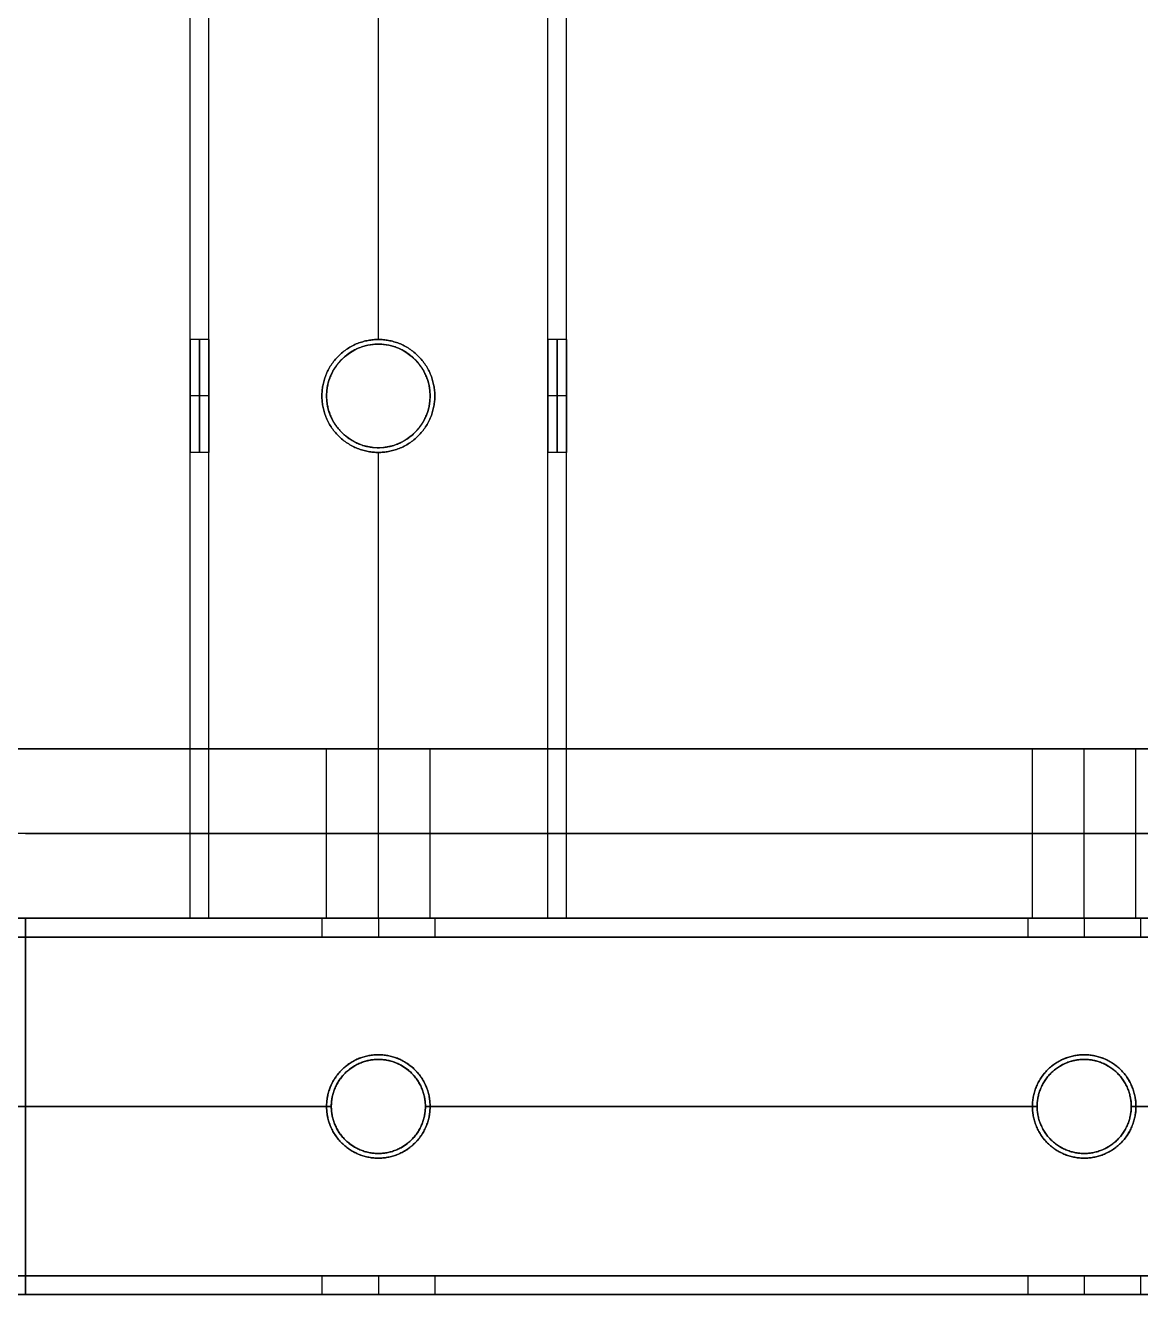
# Model space of a CAD drawing. Header units: millimetres. Extents: x -6529 to 809, y -8611 to 207.
# Drawn here: x 151 to 269.5, y -5011.2 to -4876.3 of the extents above; entities that cross this region are included whole.
import ezdxf

# ---------------------------------------------------------------- set-up
doc = ezdxf.new("R2010")
doc.units = ezdxf.units.MM
doc.header["$MEASUREMENT"] = 0
for name, color, linetype, true_color in [('gaten$11mm', 7, 'Continuous', 0xff6a35), ('platen', 7, 'Continuous', 0x007f00), ('staal', 5, 'Continuous', 0x0000ff)]:
    doc.layers.add(name, color=color, linetype=linetype, true_color=true_color)

# ---------------------------------------------------------------- blocks, each defined once
blk = doc.blocks.new('top plaat')
at = {"layer": 'platen'}
for p, q in [((695.5, -1175), (695.5, -1175, 18)), ((690, -1180.5), (690, -1180.5, 18)), ((701, -1180.5), (701, -1180.5, 18)), ((695.5, -1186), (695.5, -1186, 18)), ((695.5, -1250.5), (695.5, -1250.5, 18)), ((770.5, -1250.5), (770.5, -1250.5, 18)), ((690, -1256), (690, -1256, 18)), ((701, -1256), (701, -1256, 18)), ((765, -1256), (765, -1256, 18)), ((776, -1256), (776, -1256, 18)), ((695.5, -1261.5), (695.5, -1261.5, 18)), ((770.5, -1261.5), (770.5, -1261.5, 18))]:
    blk.add_line(p, q, dxfattribs=at)
blk.add_circle((695.5, -1180.5, 9), 5.5, dxfattribs=at)
for points, knots in [([(690, -1180.5), (690, -1175), (695.5, -1175), (701, -1175), (701, -1180.5), (701, -1186), (695.5, -1186), (690, -1186), (690, -1180.5)], [-37.699112, -37.699112, -37.699112, -28.274334, -28.274334, -18.849556, -18.849556, -9.424778, -9.424778, 0, 0, 0]), ([(690, -1180.5, 18), (690, -1175, 18), (695.5, -1175, 18), (701, -1175, 18), (701, -1180.5, 18), (701, -1186, 18), (695.5, -1186, 18), (690, -1186, 18), (690, -1180.5, 18)], [-37.699112, -37.699112, -37.699112, -28.274334, -28.274334, -18.849556, -18.849556, -9.424778, -9.424778, 0, 0, 0]), ([(695.5, -1261.5), (690, -1261.5), (690, -1256), (690, -1250.5), (695.5, -1250.5), (701, -1250.5), (701, -1256), (701, -1261.5), (695.5, -1261.5)], [-31.415927, -31.415927, -31.415927, -23.561945, -23.561945, -15.707963, -15.707963, -7.853982, -7.853982, 0, 0, 0]), ([(695.5, -1261.5, 18), (690, -1261.5, 18), (690, -1256, 18), (690, -1250.5, 18), (695.5, -1250.5, 18), (701, -1250.5, 18), (701, -1256, 18), (701, -1261.5, 18), (695.5, -1261.5, 18)], [-31.415927, -31.415927, -31.415927, -23.561945, -23.561945, -15.707963, -15.707963, -7.853982, -7.853982, 0, 0, 0]), ([(695.5, -1261.5, 9), (701, -1261.5, 9), (701, -1256, 9), (701, -1250.5, 9), (695.5, -1250.5, 9), (690, -1250.5, 9), (690, -1256, 9), (690, -1261.5, 9), (695.5, -1261.5, 9)], [0, 0, 0, 7.853982, 7.853982, 15.707963, 15.707963, 23.561945, 23.561945, 31.415927, 31.415927, 31.415927]), ([(770.5, -1261.5), (765, -1261.5), (765, -1256), (765, -1250.5), (770.5, -1250.5), (776, -1250.5), (776, -1256), (776, -1261.5), (770.5, -1261.5)], [-31.415927, -31.415927, -31.415927, -23.561945, -23.561945, -15.707963, -15.707963, -7.853982, -7.853982, 0, 0, 0]), ([(770.5, -1261.5, 18), (765, -1261.5, 18), (765, -1256, 18), (765, -1250.5, 18), (770.5, -1250.5, 18), (776, -1250.5, 18), (776, -1256, 18), (776, -1261.5, 18), (770.5, -1261.5, 18)], [-31.415927, -31.415927, -31.415927, -23.561945, -23.561945, -15.707963, -15.707963, -7.853982, -7.853982, 0, 0, 0]), ([(770.5, -1261.5, 9), (776, -1261.5, 9), (776, -1256, 9), (776, -1250.5, 9), (770.5, -1250.5, 9), (765, -1250.5, 9), (765, -1256, 9), (765, -1261.5, 9), (770.5, -1261.5, 9)], [0, 0, 0, 7.853982, 7.853982, 15.707963, 15.707963, 23.561945, 23.561945, 31.415927, 31.415927, 31.415927])]:
    blk.add_rational_spline(points, [1, 0.707106781187, 1, 0.707106781187, 1, 0.707106781187, 1, 0.707106781187, 1], degree=2, knots=knots, dxfattribs=at)
for points in [[(40, -1276), (349, -1276), (658, -1276), (967, -1276), (1276, -1276)], [(40, -1276, 18), (349, -1276, 18), (658, -1276, 18), (967, -1276, 18), (1276, -1276, 18)], [(40, -1276, 9), (349, -1276, 9), (658, -1276, 9), (967, -1276, 9), (1276, -1276, 9)]]:
    blk.add_open_spline(points, degree=2, knots=[5973.638309, 5973.638309, 5973.638309, 6592.931454, 6592.931454, 7212.2246, 7212.2246, 7212.2246], dxfattribs=at)
blk = doc.blocks.new('plaat base')
at = {"layer": 'platen'}
for p, q in [((545.5, 43.5), (545.5, 43.5, 18)), ((620.5, 43.5), (620.5, 43.5, 18)), ((540, 38), (540, 38, 18)), ((551, 38), (551, 38, 18)), ((615, 38), (615, 38, 18)), ((626, 38), (626, 38, 18)), ((545.5, 32.5), (545.5, 32.5, 18)), ((620.5, 32.5), (620.5, 32.5, 18)), ((58, -600), (1258, -600)), ((58, -600, 18), (1258, -600, 18)), ((695.5, -1232.5), (695.5, -1232.5, 18)), ((770.5, -1232.5), (770.5, -1232.5, 18)), ((690, -1238), (690, -1238, 18)), ((701, -1238), (701, -1238, 18)), ((765, -1238), (765, -1238, 18)), ((776, -1238), (776, -1238, 18)), ((695.5, -1243.5), (695.5, -1243.5, 18)), ((770.5, -1243.5), (770.5, -1243.5, 18))]:
    blk.add_line(p, q, dxfattribs=at)
for points in [[(658, 58), (508, 58), (358, 58)], [(658, 58, 18), (508, 58, 18), (358, 58, 18)], [(658, 58, 9), (508, 58, 9), (358, 58, 9)], [(358, -1200), (508, -1200), (658, -1200)], [(358, -1200, 18), (508, -1200, 18), (658, -1200, 18)], [(358, -1200, 9), (508, -1200, 9), (658, -1200, 9)], [(658, -1258), (808, -1258), (958, -1258)], [(658, -1258, 18), (808, -1258, 18), (958, -1258, 18)], [(658, -1258, 9), (808, -1258, 9), (958, -1258, 9)]]:
    blk.add_open_spline(points, degree=2, dxfattribs=at)
for points in [[(545.5, 43.5), (551, 43.5), (551, 38), (551, 32.5), (545.5, 32.5), (540, 32.5), (540, 38), (540, 43.5), (545.5, 43.5)], [(545.5, 43.5, 18), (551, 43.5, 18), (551, 38, 18), (551, 32.5, 18), (545.5, 32.5, 18), (540, 32.5, 18), (540, 38, 18), (540, 43.5, 18), (545.5, 43.5, 18)], [(620.5, 43.5), (626, 43.5), (626, 38), (626, 32.5), (620.5, 32.5), (615, 32.5), (615, 38), (615, 43.5), (620.5, 43.5)], [(620.5, 43.5, 18), (626, 43.5, 18), (626, 38, 18), (626, 32.5, 18), (620.5, 32.5, 18), (615, 32.5, 18), (615, 38, 18), (615, 43.5, 18), (620.5, 43.5, 18)], [(695.5, -1243.5), (690, -1243.5), (690, -1238), (690, -1232.5), (695.5, -1232.5), (701, -1232.5), (701, -1238), (701, -1243.5), (695.5, -1243.5)], [(695.5, -1243.5, 18), (690, -1243.5, 18), (690, -1238, 18), (690, -1232.5, 18), (695.5, -1232.5, 18), (701, -1232.5, 18), (701, -1238, 18), (701, -1243.5, 18), (695.5, -1243.5, 18)], [(770.5, -1243.5), (765, -1243.5), (765, -1238), (765, -1232.5), (770.5, -1232.5), (776, -1232.5), (776, -1238), (776, -1243.5), (770.5, -1243.5)], [(770.5, -1243.5, 18), (765, -1243.5, 18), (765, -1238, 18), (765, -1232.5, 18), (770.5, -1232.5, 18), (776, -1232.5, 18), (776, -1238, 18), (776, -1243.5, 18), (770.5, -1243.5, 18)]]:
    blk.add_rational_spline(points, [1, 0.707106781187, 1, 0.707106781187, 1, 0.707106781187, 1, 0.707106781187, 1], degree=2, knots=[-31.415927, -31.415927, -31.415927, -23.561945, -23.561945, -15.707963, -15.707963, -7.853982, -7.853982, 0, 0, 0], dxfattribs=at)

msp = doc.modelspace()

# ---------------------------------------------------------------- linework, layer by layer
at = {"layer": 'gaten$11mm'}
for centre in [(188.53, -4915.71), (188.53, -4991.21), (263.53, -4991.21)]:
    msp.add_circle(centre, 5.5, dxfattribs=at)
at = {"layer": 'gaten$11mm', "extrusion": (0, 1, 0)}
for centre in [(-188.53, 20, -5011.21), (-263.53, 20, -5011.21)]:
    msp.add_circle(centre, 5.5, dxfattribs=at)
at = {"layer": 'staal'}
for p, q in [((170.53, -4909.71, 20), (168.53, -4909.71, 20)), ((188.53, -4909.71, 2), (188.53, -4909.71)), ((188.53, -4909.71, 40), (188.53, -4909.71, 38)), ((208.53, -4909.71, 20), (206.53, -4909.71, 20)), ((170.53, -4915.71, 26), (168.53, -4915.71, 26)), ((170.53, -4915.71, 14), (168.53, -4915.71, 14)), ((182.53, -4915.71, 2), (182.53, -4915.71)), ((182.53, -4915.71, 40), (182.53, -4915.71, 38)), ((194.53, -4915.71, 2), (194.53, -4915.71)), ((194.53, -4915.71, 40), (194.53, -4915.71, 38)), ((208.53, -4915.71, 26), (206.53, -4915.71, 26)), ((208.53, -4915.71, 14), (206.53, -4915.71, 14)), ((170.53, -4921.71, 20), (168.53, -4921.71, 20)), ((188.53, -4921.71, 2), (188.53, -4921.71)), ((188.53, -4921.71, 40), (188.53, -4921.71, 38)), ((208.53, -4921.71, 20), (206.53, -4921.71, 20)), ((170.53, -4971.21, 20), (168.53, -4971.21, 20)), ((182.53, -4971.21, 20), (182.53, -4973.21, 20)), ((182.53, -4971.21, 1296), (182.53, -4973.21, 1296)), ((188.53, -4971.21, 26), (188.53, -4973.21, 26)), ((188.53, -4971.21, 14), (188.53, -4973.21, 14)), ((188.53, -4971.21, 40), (188.53, -4971.21, 38)), ((188.53, -4971.21, 2), (188.53, -4971.21)), ((188.53, -4971.21, 1302), (188.53, -4973.21, 1302)), ((188.53, -4971.21, 1290), (188.53, -4973.21, 1290)), ((194.53, -4971.21, 20), (194.53, -4973.21, 20)), ((194.53, -4971.21, 1296), (194.53, -4973.21, 1296)), ((208.53, -4971.21, 20), (206.53, -4971.21, 20)), ((257.53, -4971.21, 20), (257.53, -4973.21, 20)), ((257.53, -4971.21, 1296), (257.53, -4973.21, 1296)), ((263.53, -4971.21, 26), (263.53, -4973.21, 26)), ((263.53, -4971.21, 14), (263.53, -4973.21, 14)), ((263.53, -4971.21, 1302), (263.53, -4973.21, 1302)), ((263.53, -4971.21, 1290), (263.53, -4973.21, 1290)), ((269.53, -4971.21, 20), (269.53, -4973.21, 20)), ((269.53, -4971.21, 1296), (269.53, -4973.21, 1296)), ((188.53, -4986.21), (188.53, -4986.21, 2)), ((188.53, -4986.21, 38), (188.53, -4986.21, 40)), ((188.53, -4986.21, 1276), (188.53, -4986.21, 1278)), ((188.53, -4986.21, 1314), (188.53, -4986.21, 1316)), ((263.53, -4986.21), (263.53, -4986.21, 2)), ((263.53, -4986.21, 38), (263.53, -4986.21, 40)), ((263.53, -4986.21, 1276), (263.53, -4986.21, 1278)), ((263.53, -4986.21, 1314), (263.53, -4986.21, 1316)), ((183.53, -4991.21, 38), (183.53, -4991.21, 40)), ((183.53, -4991.21), (183.53, -4991.21, 2)), ((183.53, -4991.21, 1314), (183.53, -4991.21, 1316)), ((183.53, -4991.21, 1276), (183.53, -4991.21, 1278)), ((193.53, -4991.21, 38), (193.53, -4991.21, 40)), ((193.53, -4991.21), (193.53, -4991.21, 2)), ((193.53, -4991.21, 1314), (193.53, -4991.21, 1316)), ((193.53, -4991.21, 1276), (193.53, -4991.21, 1278)), ((258.53, -4991.21, 38), (258.53, -4991.21, 40)), ((258.53, -4991.21), (258.53, -4991.21, 2)), ((258.53, -4991.21, 1314), (258.53, -4991.21, 1316)), ((258.53, -4991.21, 1276), (258.53, -4991.21, 1278)), ((268.53, -4991.21, 38), (268.53, -4991.21, 40)), ((268.53, -4991.21), (268.53, -4991.21, 2)), ((268.53, -4991.21, 1314), (268.53, -4991.21, 1316)), ((268.53, -4991.21, 1276), (268.53, -4991.21, 1278)), ((188.53, -4996.21, 38), (188.53, -4996.21, 40)), ((188.53, -4996.21), (188.53, -4996.21, 2)), ((188.53, -4996.21, 1314), (188.53, -4996.21, 1316)), ((188.53, -4996.21, 1276), (188.53, -4996.21, 1278)), ((263.53, -4996.21, 38), (263.53, -4996.21, 40)), ((263.53, -4996.21), (263.53, -4996.21, 2)), ((263.53, -4996.21, 1314), (263.53, -4996.21, 1316)), ((263.53, -4996.21, 1276), (263.53, -4996.21, 1278)), ((182.53, -5009.21, 20), (182.53, -5011.21, 20)), ((182.53, -5009.21, 1296), (182.53, -5011.21, 1296)), ((188.53, -5009.21, 26), (188.53, -5011.21, 26)), ((188.53, -5009.21, 14), (188.53, -5011.21, 14)), ((188.53, -5009.21, 1302), (188.53, -5011.21, 1302)), ((188.53, -5009.21, 1290), (188.53, -5011.21, 1290)), ((194.53, -5009.21, 20), (194.53, -5011.21, 20)), ((194.53, -5009.21, 1296), (194.53, -5011.21, 1296)), ((257.53, -5009.21, 20), (257.53, -5011.21, 20)), ((257.53, -5009.21, 1296), (257.53, -5011.21, 1296)), ((263.53, -5009.21, 26), (263.53, -5011.21, 26)), ((263.53, -5009.21, 14), (263.53, -5011.21, 14)), ((263.53, -5009.21, 1302), (263.53, -5011.21, 1302)), ((263.53, -5009.21, 1290), (263.53, -5011.21, 1290)), ((269.53, -5009.21, 20), (269.53, -5011.21, 20)), ((269.53, -5009.21, 1296), (269.53, -5011.21, 1296))]:
    msp.add_line(p, q, dxfattribs=at)
for points in [[(-506.97, -3695.21), (809.03, -3695.21), (809.03, -5011.21), (-506.97, -5011.21)], [(-466.97, -3735.21), (769.03, -3735.21), (769.03, -4971.21), (-466.97, -4971.21)]]:
    msp.add_lwpolyline(points, close=True, dxfattribs=at)
for centre in [(188.53, -4991.21), (188.53, -4991.21, 39), (188.53, -4991.21, 1), (188.53, -4991.21, 1276), (188.53, -4991.21, 1315), (188.53, -4991.21, 1277), (263.53, -4991.21), (263.53, -4991.21, 39), (263.53, -4991.21, 1), (263.53, -4991.21, 1276), (263.53, -4991.21, 1315), (263.53, -4991.21, 1277)]:
    msp.add_circle(centre, 5, dxfattribs=at)
for points in [[(168.53, -4971.21), (168.53, -4653.46), (168.53, -4335.71)], [(168.53, -4971.21, 40), (168.53, -4653.46, 40), (168.53, -4335.71, 40)], [(170.53, -4971.21, 2), (170.53, -4653.46, 2), (170.53, -4335.71, 2)], [(170.53, -4971.21, 38), (170.53, -4653.46, 38), (170.53, -4335.71, 38)], [(206.53, -4971.21, 2), (206.53, -4653.46, 2), (206.53, -4335.71, 2)], [(206.53, -4971.21, 38), (206.53, -4653.46, 38), (206.53, -4335.71, 38)], [(208.53, -4971.21), (208.53, -4653.46), (208.53, -4335.71)], [(208.53, -4971.21, 40), (208.53, -4653.46, 40), (208.53, -4335.71, 40)], [(168.53, -4909.71, 20), (168.53, -4878.21, 20), (168.53, -4846.71, 20)], [(170.53, -4909.71, 20), (170.53, -4878.21, 20), (170.53, -4846.71, 20)], [(188.53, -4909.71), (188.53, -4878.21), (188.53, -4846.71)], [(188.53, -4909.71, 40), (188.53, -4878.21, 40), (188.53, -4846.71, 40)], [(188.53, -4909.71, 2), (188.53, -4878.21, 2), (188.53, -4846.71, 2)], [(188.53, -4909.71, 38), (188.53, -4878.21, 38), (188.53, -4846.71, 38)], [(206.53, -4909.71, 20), (206.53, -4878.21, 20), (206.53, -4846.71, 20)], [(208.53, -4909.71, 20), (208.53, -4878.21, 20), (208.53, -4846.71, 20)], [(168.53, -4971.21, 20), (168.53, -4946.46, 20), (168.53, -4921.71, 20)], [(170.53, -4971.21, 20), (170.53, -4946.46, 20), (170.53, -4921.71, 20)], [(188.53, -4971.21), (188.53, -4946.46), (188.53, -4921.71)], [(188.53, -4971.21, 40), (188.53, -4946.46, 40), (188.53, -4921.71, 40)], [(188.53, -4971.21, 2), (188.53, -4946.46, 2), (188.53, -4921.71, 2)], [(188.53, -4971.21, 38), (188.53, -4946.46, 38), (188.53, -4921.71, 38)], [(206.53, -4971.21, 20), (206.53, -4946.46, 20), (206.53, -4921.71, 20)], [(208.53, -4971.21, 20), (208.53, -4946.46, 20), (208.53, -4921.71, 20)], [(769.03, -4971.21), (151.03, -4971.21), (-466.97, -4971.21)], [(769.03, -4971.21, 40), (151.03, -4971.21, 40), (-466.97, -4971.21, 40)], [(-466.97, -4971.21, 1276), (151.03, -4971.21, 1276), (769.03, -4971.21, 1276)], [(-466.97, -4971.21, 1316), (151.03, -4971.21, 1316), (769.03, -4971.21, 1316)], [(182.53, -4971.21, 20), (151.03, -4971.21, 20), (119.53, -4971.21, 20)], [(119.53, -4971.21, 1296), (151.03, -4971.21, 1296), (182.53, -4971.21, 1296)], [(151.03, -4971.21, 1276), (151.03, -4971.21, 1296), (151.03, -4971.21, 1316)], [(151.03, -4971.21, 1316), (151.03, -4991.21, 1316), (151.03, -5011.21, 1316)], [(151.03, -5011.21, 1276), (151.03, -4991.21, 1276), (151.03, -4971.21, 1276)], [(208.53, -4971.21), (188.53, -4971.21), (168.53, -4971.21)], [(168.53, -4971.21), (168.53, -4971.21, 20), (168.53, -4971.21, 40)], [(168.53, -4971.21, 40), (188.53, -4971.21, 40), (208.53, -4971.21, 40)], [(170.53, -4971.21, 38), (170.53, -4971.21, 20), (170.53, -4971.21, 2)], [(170.53, -4971.21, 2), (188.53, -4971.21, 2), (206.53, -4971.21, 2)], [(206.53, -4971.21, 38), (188.53, -4971.21, 38), (170.53, -4971.21, 38)], [(257.53, -4971.21, 20), (226.03, -4971.21, 20), (194.53, -4971.21, 20)], [(194.53, -4971.21, 1296), (226.03, -4971.21, 1296), (257.53, -4971.21, 1296)], [(206.53, -4971.21, 2), (206.53, -4971.21, 20), (206.53, -4971.21, 38)], [(208.53, -4971.21, 40), (208.53, -4971.21, 20), (208.53, -4971.21)], [(332.53, -4971.21, 20), (301.03, -4971.21, 20), (269.53, -4971.21, 20)], [(771.03, -4973.21, 38), (151.03, -4973.21, 38), (-468.97, -4973.21, 38)], [(771.03, -4973.21, 2), (151.03, -4973.21, 2), (-468.97, -4973.21, 2)], [(-468.97, -4973.21, 1314), (151.03, -4973.21, 1314), (771.03, -4973.21, 1314)], [(-468.97, -4973.21, 1278), (151.03, -4973.21, 1278), (771.03, -4973.21, 1278)], [(182.53, -4973.21, 20), (151.03, -4973.21, 20), (119.53, -4973.21, 20)], [(119.53, -4973.21, 1296), (151.03, -4973.21, 1296), (182.53, -4973.21, 1296)], [(151.03, -5009.21, 1314), (151.03, -4991.21, 1314), (151.03, -4973.21, 1314)], [(151.03, -4973.21, 1314), (151.03, -4973.21, 1296), (151.03, -4973.21, 1278)], [(151.03, -4973.21, 1278), (151.03, -4991.21, 1278), (151.03, -5009.21, 1278)], [(257.53, -4973.21, 20), (226.03, -4973.21, 20), (194.53, -4973.21, 20)], [(194.53, -4973.21, 1296), (226.03, -4973.21, 1296), (257.53, -4973.21, 1296)], [(332.53, -4973.21, 20), (301.03, -4973.21, 20), (269.53, -4973.21, 20)], [(269.53, -4973.21, 1296), (301.03, -4973.21, 1296), (332.53, -4973.21, 1296)], [(183.53, -4991.21, 40), (151.03, -4991.21, 40), (118.53, -4991.21, 40)], [(183.53, -4991.21, 38), (151.03, -4991.21, 38), (118.53, -4991.21, 38)], [(183.53, -4991.21, 2), (151.03, -4991.21, 2), (118.53, -4991.21, 2)], [(183.53, -4991.21), (151.03, -4991.21), (118.53, -4991.21)], [(118.53, -4991.21, 1316), (151.03, -4991.21, 1316), (183.53, -4991.21, 1316)], [(118.53, -4991.21, 1314), (151.03, -4991.21, 1314), (183.53, -4991.21, 1314)], [(118.53, -4991.21, 1278), (151.03, -4991.21, 1278), (183.53, -4991.21, 1278)], [(118.53, -4991.21, 1276), (151.03, -4991.21, 1276), (183.53, -4991.21, 1276)], [(258.53, -4991.21, 40), (226.03, -4991.21, 40), (193.53, -4991.21, 40)], [(258.53, -4991.21, 38), (226.03, -4991.21, 38), (193.53, -4991.21, 38)], [(258.53, -4991.21, 2), (226.03, -4991.21, 2), (193.53, -4991.21, 2)], [(258.53, -4991.21), (226.03, -4991.21), (193.53, -4991.21)], [(193.53, -4991.21, 1316), (226.03, -4991.21, 1316), (258.53, -4991.21, 1316)], [(193.53, -4991.21, 1314), (226.03, -4991.21, 1314), (258.53, -4991.21, 1314)], [(193.53, -4991.21, 1278), (226.03, -4991.21, 1278), (258.53, -4991.21, 1278)], [(193.53, -4991.21, 1276), (226.03, -4991.21, 1276), (258.53, -4991.21, 1276)], [(333.53, -4991.21, 40), (301.03, -4991.21, 40), (268.53, -4991.21, 40)], [(333.53, -4991.21, 38), (301.03, -4991.21, 38), (268.53, -4991.21, 38)], [(333.53, -4991.21, 2), (301.03, -4991.21, 2), (268.53, -4991.21, 2)], [(333.53, -4991.21), (301.03, -4991.21), (268.53, -4991.21)], [(268.53, -4991.21, 1316), (301.03, -4991.21, 1316), (333.53, -4991.21, 1316)], [(268.53, -4991.21, 1314), (301.03, -4991.21, 1314), (333.53, -4991.21, 1314)], [(268.53, -4991.21, 1278), (301.03, -4991.21, 1278), (333.53, -4991.21, 1278)], [(268.53, -4991.21, 1276), (301.03, -4991.21, 1276), (333.53, -4991.21, 1276)], [(807.03, -5009.21, 38), (151.03, -5009.21, 38), (-504.97, -5009.21, 38)], [(807.03, -5009.21, 2), (151.03, -5009.21, 2), (-504.97, -5009.21, 2)], [(-504.97, -5009.21, 1314), (151.03, -5009.21, 1314), (807.03, -5009.21, 1314)], [(-504.97, -5009.21, 1278), (151.03, -5009.21, 1278), (807.03, -5009.21, 1278)], [(182.53, -5009.21, 20), (151.03, -5009.21, 20), (119.53, -5009.21, 20)], [(119.53, -5009.21, 1296), (151.03, -5009.21, 1296), (182.53, -5009.21, 1296)], [(151.03, -5009.21, 1278), (151.03, -5009.21, 1296), (151.03, -5009.21, 1314)], [(257.53, -5009.21, 20), (226.03, -5009.21, 20), (194.53, -5009.21, 20)], [(194.53, -5009.21, 1296), (226.03, -5009.21, 1296), (257.53, -5009.21, 1296)], [(332.53, -5009.21, 20), (301.03, -5009.21, 20), (269.53, -5009.21, 20)], [(269.53, -5009.21, 1296), (301.03, -5009.21, 1296), (332.53, -5009.21, 1296)], [(809.03, -5011.21), (151.03, -5011.21), (-506.97, -5011.21)], [(809.03, -5011.21, 40), (151.03, -5011.21, 40), (-506.97, -5011.21, 40)], [(-506.97, -5011.21, 1276), (151.03, -5011.21, 1276), (809.03, -5011.21, 1276)], [(-506.97, -5011.21, 1316), (151.03, -5011.21, 1316), (809.03, -5011.21, 1316)], [(182.53, -5011.21, 20), (151.03, -5011.21, 20), (119.53, -5011.21, 20)], [(119.53, -5011.21, 1296), (151.03, -5011.21, 1296), (182.53, -5011.21, 1296)], [(151.03, -5011.21, 1316), (151.03, -5011.21, 1296), (151.03, -5011.21, 1276)], [(257.53, -5011.21, 20), (226.03, -5011.21, 20), (194.53, -5011.21, 20)], [(194.53, -5011.21, 1296), (226.03, -5011.21, 1296), (257.53, -5011.21, 1296)], [(332.53, -5011.21, 20), (301.03, -5011.21, 20), (269.53, -5011.21, 20)], [(269.53, -5011.21, 1296), (301.03, -5011.21, 1296), (332.53, -5011.21, 1296)]]:
    msp.add_open_spline(points, degree=2, dxfattribs=at)
for points, weights, knots in [([(168.53, -4915.71, 26), (168.53, -4921.71, 26), (168.53, -4921.71, 20), (168.53, -4921.71, 14), (168.53, -4915.71, 14), (168.53, -4909.71, 14), (168.53, -4909.71, 20), (168.53, -4909.71, 26), (168.53, -4915.71, 26)], [1, 0.707106781187, 1, 0.707106781187, 1, 0.707106781187, 1, 0.707106781187, 1], [-31.415927, -31.415927, -31.415927, -23.561945, -23.561945, -15.707963, -15.707963, -7.853982, -7.853982, 0, 0, 0]), ([(169.53, -4915.71, 26), (169.53, -4909.71, 26), (169.53, -4909.71, 20), (169.53, -4909.71, 14), (169.53, -4915.71, 14), (169.53, -4921.71, 14), (169.53, -4921.71, 20), (169.53, -4921.71, 26), (169.53, -4915.71, 26)], [1, 0.707106781187, 1, 0.707106781187, 1, 0.707106781187, 1, 0.707106781187, 1], [0, 0, 0, 7.853982, 7.853982, 15.707963, 15.707963, 23.561945, 23.561945, 31.415927, 31.415927, 31.415927]), ([(170.53, -4915.71, 26), (170.53, -4909.71, 26), (170.53, -4909.71, 20), (170.53, -4909.71, 14), (170.53, -4915.71, 14), (170.53, -4921.71, 14), (170.53, -4921.71, 20), (170.53, -4921.71, 26), (170.53, -4915.71, 26)], [0.999999860338, 0.707106851018, 1, 0.707106781187, 1, 0.707106781187, 1, 0.707106851018, 0.999999860338], [0, 0, 0, 7.853981, 7.853981, 15.707963, 15.707963, 23.561946, 23.561946, 31.415927, 31.415927, 31.415927]), ([(182.53, -4915.71), (182.53, -4921.71), (188.53, -4921.71), (194.53, -4921.71), (194.53, -4915.71), (194.53, -4909.71), (188.53, -4909.71), (182.53, -4909.71), (182.53, -4915.71)], [1, 0.707106781187, 1, 0.707106781187, 1, 0.707106781187, 1, 0.707106781187, 1], [-31.415927, -31.415927, -31.415927, -23.561945, -23.561945, -15.707963, -15.707963, -7.853982, -7.853982, 0, 0, 0]), ([(182.53, -4915.71, 40), (182.53, -4909.71, 40), (188.53, -4909.71, 40), (194.53, -4909.71, 40), (194.53, -4915.71, 40), (194.53, -4921.71, 40), (188.53, -4921.71, 40), (182.53, -4921.71, 40), (182.53, -4915.71, 40)], [1, 0.707106781187, 1, 0.707106781187, 1, 0.707106781187, 1, 0.707106781187, 1], [0, 0, 0, 7.853982, 7.853982, 15.707963, 15.707963, 23.561945, 23.561945, 31.415927, 31.415927, 31.415927]), ([(182.53, -4915.71, 2), (182.53, -4909.71, 2), (188.53, -4909.71, 2), (194.53, -4909.71, 2), (194.53, -4915.71, 2), (194.53, -4921.71, 2), (188.53, -4921.71, 2), (182.53, -4921.71, 2), (182.53, -4915.71, 2)], [1, 0.707106781187, 1, 0.707106781187, 1, 0.707106781187, 1, 0.707106781187, 1], [0, 0, 0, 7.853982, 7.853982, 15.707963, 15.707963, 23.561945, 23.561945, 31.415927, 31.415927, 31.415927]), ([(182.53, -4915.71, 38), (182.53, -4921.71, 38), (188.53, -4921.71, 38), (194.53, -4921.71, 38), (194.53, -4915.71, 38), (194.53, -4909.71, 38), (188.53, -4909.71, 38), (182.53, -4909.71, 38), (182.53, -4915.71, 38)], [1, 0.707106781187, 1, 0.707106781187, 1, 0.707106781187, 1, 0.707106781187, 1], [-31.415927, -31.415927, -31.415927, -23.561945, -23.561945, -15.707963, -15.707963, -7.853982, -7.853982, 0, 0, 0]), ([(182.53, -4915.71, 1), (182.53, -4909.71, 1), (188.53, -4909.71, 1), (194.53, -4909.71, 1), (194.53, -4915.71, 1), (194.53, -4921.71, 1), (188.53, -4921.71, 1), (182.53, -4921.71, 1), (182.53, -4915.71, 1)], [1, 0.707106781187, 1, 0.707106781187, 1, 0.707106781187, 1, 0.707106781187, 1], [0, 0, 0, 7.853982, 7.853982, 15.707963, 15.707963, 23.561945, 23.561945, 31.415927, 31.415927, 31.415927]), ([(182.53, -4915.71, 39), (182.53, -4909.71, 39), (188.53, -4909.71, 39), (194.53, -4909.71, 39), (194.53, -4915.71, 39), (194.53, -4921.71, 39), (188.53, -4921.71, 39), (182.53, -4921.71, 39), (182.53, -4915.71, 39)], [1, 0.707106781187, 1, 0.707106781187, 1, 0.707106781187, 1, 0.707106781187, 1], [0, 0, 0, 7.853982, 7.853982, 15.707963, 15.707963, 23.561945, 23.561945, 31.415927, 31.415927, 31.415927]), ([(206.53, -4915.71, 26), (206.53, -4921.71, 26), (206.53, -4921.71, 20), (206.53, -4921.71, 14), (206.53, -4915.71, 14), (206.53, -4909.71, 14), (206.53, -4909.71, 20), (206.53, -4909.71, 26), (206.53, -4915.71, 26)], [1, 0.707106781187, 1, 0.707106781187, 1, 0.707106781187, 1, 0.707106781187, 1], [-31.415927, -31.415927, -31.415927, -23.561945, -23.561945, -15.707963, -15.707963, -7.853982, -7.853982, 0, 0, 0]), ([(207.53, -4915.71, 26), (207.53, -4909.71, 26), (207.53, -4909.71, 20), (207.53, -4909.71, 14), (207.53, -4915.71, 14), (207.53, -4921.71, 14), (207.53, -4921.71, 20), (207.53, -4921.71, 26), (207.53, -4915.71, 26)], [1, 0.707106781187, 1, 0.707106781187, 1, 0.707106781187, 1, 0.707106781187, 1], [0, 0, 0, 7.853982, 7.853982, 15.707963, 15.707963, 23.561945, 23.561945, 31.415927, 31.415927, 31.415927]), ([(208.53, -4915.71, 26), (208.53, -4909.71, 26), (208.53, -4909.71, 20), (208.53, -4909.71, 14), (208.53, -4915.71, 14), (208.53, -4921.71, 14), (208.53, -4921.71, 20), (208.53, -4921.71, 26), (208.53, -4915.71, 26)], [1, 0.707106781187, 1, 0.707106781187, 1, 0.707106781187, 1, 0.707106781187, 1], [0, 0, 0, 7.853982, 7.853982, 15.707963, 15.707963, 23.561945, 23.561945, 31.415927, 31.415927, 31.415927]), ([(188.53, -4971.21, 26), (194.53, -4971.21, 26), (194.53, -4971.21, 20), (194.53, -4971.21, 14), (188.53, -4971.21, 14), (182.53, -4971.21, 14), (182.53, -4971.21, 20), (182.53, -4971.21, 26), (188.53, -4971.21, 26)], [1, 0.707106781187, 1, 0.707106781187, 1, 0.707106781187, 1, 0.707106781187, 1], [0, 0, 0, 7.853982, 7.853982, 15.707963, 15.707963, 23.561945, 23.561945, 31.415927, 31.415927, 31.415927]), ([(188.53, -4971.21, 1302), (182.53, -4971.21, 1302), (182.53, -4971.21, 1296), (182.53, -4971.21, 1290), (188.53, -4971.21, 1290), (194.53, -4971.21, 1290), (194.53, -4971.21, 1296), (194.53, -4971.21, 1302), (188.53, -4971.21, 1302)], [1, 0.707106781187, 1, 0.707106781187, 1, 0.707106781187, 1, 0.707106781187, 1], [0, 0, 0, 7.853982, 7.853982, 15.707963, 15.707963, 23.561945, 23.561945, 31.415927, 31.415927, 31.415927]), ([(263.53, -4971.21, 26), (269.53, -4971.21, 26), (269.53, -4971.21, 20), (269.53, -4971.21, 14), (263.53, -4971.21, 14), (257.53, -4971.21, 14), (257.53, -4971.21, 20), (257.53, -4971.21, 26), (263.53, -4971.21, 26)], [1, 0.707106781187, 1, 0.707106781187, 1, 0.707106781187, 1, 0.707106781187, 1], [0, 0, 0, 7.853982, 7.853982, 15.707963, 15.707963, 23.561945, 23.561945, 31.415927, 31.415927, 31.415927]), ([(263.53, -4971.21, 1302), (257.53, -4971.21, 1302), (257.53, -4971.21, 1296), (257.53, -4971.21, 1290), (263.53, -4971.21, 1290), (269.53, -4971.21, 1290), (269.53, -4971.21, 1296), (269.53, -4971.21, 1302), (263.53, -4971.21, 1302)], [1, 0.707106781187, 1, 0.707106781187, 1, 0.707106781187, 1, 0.707106781187, 1], [0, 0, 0, 7.853982, 7.853982, 15.707963, 15.707963, 23.561945, 23.561945, 31.415927, 31.415927, 31.415927]), ([(188.53, -4973.21, 26), (182.53, -4973.21, 26), (182.53, -4973.21, 20), (182.53, -4973.21, 14), (188.53, -4973.21, 14), (194.53, -4973.21, 14), (194.53, -4973.21, 20), (194.53, -4973.21, 26), (188.53, -4973.21, 26)], [1, 0.707106781187, 1, 0.707106781187, 1, 0.707106781187, 1, 0.707106781187, 1], [-31.415927, -31.415927, -31.415927, -23.561945, -23.561945, -15.707963, -15.707963, -7.853982, -7.853982, 0, 0, 0]), ([(188.53, -4973.21, 1302), (194.53, -4973.21, 1302), (194.53, -4973.21, 1296), (194.53, -4973.21, 1290), (188.53, -4973.21, 1290), (182.53, -4973.21, 1290), (182.53, -4973.21, 1296), (182.53, -4973.21, 1302), (188.53, -4973.21, 1302)], [1, 0.707106781187, 1, 0.707106781187, 1, 0.707106781187, 1, 0.707106781187, 1], [-31.415927, -31.415927, -31.415927, -23.561945, -23.561945, -15.707963, -15.707963, -7.853982, -7.853982, 0, 0, 0]), ([(263.53, -4973.21, 26), (257.53, -4973.21, 26), (257.53, -4973.21, 20), (257.53, -4973.21, 14), (263.53, -4973.21, 14), (269.53, -4973.21, 14), (269.53, -4973.21, 20), (269.53, -4973.21, 26), (263.53, -4973.21, 26)], [1, 0.707106781187, 1, 0.707106781187, 1, 0.707106781187, 1, 0.707106781187, 1], [-31.415927, -31.415927, -31.415927, -23.561945, -23.561945, -15.707963, -15.707963, -7.853982, -7.853982, 0, 0, 0]), ([(263.53, -4973.21, 1302), (269.53, -4973.21, 1302), (269.53, -4973.21, 1296), (269.53, -4973.21, 1290), (263.53, -4973.21, 1290), (257.53, -4973.21, 1290), (257.53, -4973.21, 1296), (257.53, -4973.21, 1302), (263.53, -4973.21, 1302)], [1, 0.707106781187, 1, 0.707106781187, 1, 0.707106781187, 1, 0.707106781187, 1], [-31.415927, -31.415927, -31.415927, -23.561945, -23.561945, -15.707963, -15.707963, -7.853982, -7.853982, 0, 0, 0]), ([(188.53, -4986.21, 40), (183.53, -4986.21, 40), (183.53, -4991.21, 40), (183.53, -4996.21, 40), (188.53, -4996.21, 40), (193.53, -4996.21, 40), (193.53, -4991.21, 40), (193.53, -4986.21, 40), (188.53, -4986.21, 40)], [1, 0.707106781187, 1, 0.707106781187, 1, 0.707106781187, 1, 0.707106781187, 1], [-31.415927, -31.415927, -31.415927, -23.561945, -23.561945, -15.707963, -15.707963, -7.853982, -7.853982, 0, 0, 0]), ([(188.53, -4986.21, 38), (193.53, -4986.21, 38), (193.53, -4991.21, 38), (193.53, -4996.21, 38), (188.53, -4996.21, 38), (183.53, -4996.21, 38), (183.53, -4991.21, 38), (183.53, -4986.21, 38), (188.53, -4986.21, 38)], [1, 0.707106781187, 1, 0.707106781187, 1, 0.707106781187, 1, 0.707106781187, 1], [0, 0, 0, 7.853982, 7.853982, 15.707963, 15.707963, 23.561945, 23.561945, 31.415927, 31.415927, 31.415927]), ([(188.53, -4986.21, 2), (183.53, -4986.21, 2), (183.53, -4991.21, 2), (183.53, -4996.21, 2), (188.53, -4996.21, 2), (193.53, -4996.21, 2), (193.53, -4991.21, 2), (193.53, -4986.21, 2), (188.53, -4986.21, 2)], [1, 0.707106781187, 1, 0.707106781187, 1, 0.707106781187, 1, 0.707106781187, 1], [-31.415927, -31.415927, -31.415927, -23.561945, -23.561945, -15.707963, -15.707963, -7.853982, -7.853982, 0, 0, 0]), ([(188.53, -4986.21, 1316), (193.53, -4986.21, 1316), (193.53, -4991.21, 1316), (193.53, -4996.21, 1316), (188.53, -4996.21, 1316), (183.53, -4996.21, 1316), (183.53, -4991.21, 1316), (183.53, -4986.21, 1316), (188.53, -4986.21, 1316)], [1, 0.707106781187, 1, 0.707106781187, 1, 0.707106781187, 1, 0.707106781187, 1], [-31.415927, -31.415927, -31.415927, -23.561945, -23.561945, -15.707963, -15.707963, -7.853982, -7.853982, 0, 0, 0]), ([(188.53, -4986.21, 1314), (183.53, -4986.21, 1314), (183.53, -4991.21, 1314), (183.53, -4996.21, 1314), (188.53, -4996.21, 1314), (193.53, -4996.21, 1314), (193.53, -4991.21, 1314), (193.53, -4986.21, 1314), (188.53, -4986.21, 1314)], [1, 0.707106781187, 1, 0.707106781187, 1, 0.707106781187, 1, 0.707106781187, 1], [0, 0, 0, 7.853982, 7.853982, 15.707963, 15.707963, 23.561945, 23.561945, 31.415927, 31.415927, 31.415927]), ([(188.53, -4986.21, 1278), (193.53, -4986.21, 1278), (193.53, -4991.21, 1278), (193.53, -4996.21, 1278), (188.53, -4996.21, 1278), (183.53, -4996.21, 1278), (183.53, -4991.21, 1278), (183.53, -4986.21, 1278), (188.53, -4986.21, 1278)], [1, 0.707106781187, 1, 0.707106781187, 1, 0.707106781187, 1, 0.707106781187, 1], [-31.415927, -31.415927, -31.415927, -23.561945, -23.561945, -15.707963, -15.707963, -7.853982, -7.853982, 0, 0, 0]), ([(263.53, -4986.21, 40), (258.53, -4986.21, 40), (258.53, -4991.21, 40), (258.53, -4996.21, 40), (263.53, -4996.21, 40), (268.53, -4996.21, 40), (268.53, -4991.21, 40), (268.53, -4986.21, 40), (263.53, -4986.21, 40)], [1, 0.707106781187, 1, 0.707106781187, 1, 0.707106781187, 1, 0.707106781187, 1], [-31.415927, -31.415927, -31.415927, -23.561945, -23.561945, -15.707963, -15.707963, -7.853982, -7.853982, 0, 0, 0]), ([(263.53, -4986.21, 38), (268.53, -4986.21, 38), (268.53, -4991.21, 38), (268.53, -4996.21, 38), (263.53, -4996.21, 38), (258.53, -4996.21, 38), (258.53, -4991.21, 38), (258.53, -4986.21, 38), (263.53, -4986.21, 38)], [1, 0.707106781187, 1, 0.707106781187, 1, 0.707106781187, 1, 0.707106781187, 1], [0, 0, 0, 7.853982, 7.853982, 15.707963, 15.707963, 23.561945, 23.561945, 31.415927, 31.415927, 31.415927]), ([(263.53, -4986.21, 2), (258.53, -4986.21, 2), (258.53, -4991.21, 2), (258.53, -4996.21, 2), (263.53, -4996.21, 2), (268.53, -4996.21, 2), (268.53, -4991.21, 2), (268.53, -4986.21, 2), (263.53, -4986.21, 2)], [1, 0.707106781187, 1, 0.707106781187, 1, 0.707106781187, 1, 0.707106781187, 1], [-31.415927, -31.415927, -31.415927, -23.561945, -23.561945, -15.707963, -15.707963, -7.853982, -7.853982, 0, 0, 0]), ([(263.53, -4986.21, 1316), (268.53, -4986.21, 1316), (268.53, -4991.21, 1316), (268.53, -4996.21, 1316), (263.53, -4996.21, 1316), (258.53, -4996.21, 1316), (258.53, -4991.21, 1316), (258.53, -4986.21, 1316), (263.53, -4986.21, 1316)], [1, 0.707106781187, 1, 0.707106781187, 1, 0.707106781187, 1, 0.707106781187, 1], [-31.415927, -31.415927, -31.415927, -23.561945, -23.561945, -15.707963, -15.707963, -7.853982, -7.853982, 0, 0, 0]), ([(263.53, -4986.21, 1314), (258.53, -4986.21, 1314), (258.53, -4991.21, 1314), (258.53, -4996.21, 1314), (263.53, -4996.21, 1314), (268.53, -4996.21, 1314), (268.53, -4991.21, 1314), (268.53, -4986.21, 1314), (263.53, -4986.21, 1314)], [1, 0.707106781187, 1, 0.707106781187, 1, 0.707106781187, 1, 0.707106781187, 1], [0, 0, 0, 7.853982, 7.853982, 15.707963, 15.707963, 23.561945, 23.561945, 31.415927, 31.415927, 31.415927]), ([(263.53, -4986.21, 1278), (268.53, -4986.21, 1278), (268.53, -4991.21, 1278), (268.53, -4996.21, 1278), (263.53, -4996.21, 1278), (258.53, -4996.21, 1278), (258.53, -4991.21, 1278), (258.53, -4986.21, 1278), (263.53, -4986.21, 1278)], [1, 0.707106781187, 1, 0.707106781187, 1, 0.707106781187, 1, 0.707106781187, 1], [-31.415927, -31.415927, -31.415927, -23.561945, -23.561945, -15.707963, -15.707963, -7.853982, -7.853982, 0, 0, 0]), ([(188.53, -5009.21, 26), (194.53, -5009.21, 26), (194.53, -5009.21, 20), (194.53, -5009.21, 14), (188.53, -5009.21, 14), (182.53, -5009.21, 14), (182.53, -5009.21, 20), (182.53, -5009.21, 26), (188.53, -5009.21, 26)], [1, 0.707106781187, 1, 0.707106781187, 1, 0.707106781187, 1, 0.707106781187, 1], [0, 0, 0, 7.853982, 7.853982, 15.707963, 15.707963, 23.561945, 23.561945, 31.415927, 31.415927, 31.415927]), ([(188.53, -5009.21, 1302), (182.53, -5009.21, 1302), (182.53, -5009.21, 1296), (182.53, -5009.21, 1290), (188.53, -5009.21, 1290), (194.53, -5009.21, 1290), (194.53, -5009.21, 1296), (194.53, -5009.21, 1302), (188.53, -5009.21, 1302)], [1, 0.707106781187, 1, 0.707106781187, 1, 0.707106781187, 1, 0.707106781187, 1], [0, 0, 0, 7.853982, 7.853982, 15.707963, 15.707963, 23.561945, 23.561945, 31.415927, 31.415927, 31.415927]), ([(263.53, -5009.21, 26), (269.53, -5009.21, 26), (269.53, -5009.21, 20), (269.53, -5009.21, 14), (263.53, -5009.21, 14), (257.53, -5009.21, 14), (257.53, -5009.21, 20), (257.53, -5009.21, 26), (263.53, -5009.21, 26)], [1, 0.707106781187, 1, 0.707106781187, 1, 0.707106781187, 1, 0.707106781187, 1], [0, 0, 0, 7.853982, 7.853982, 15.707963, 15.707963, 23.561945, 23.561945, 31.415927, 31.415927, 31.415927]), ([(263.53, -5009.21, 1302), (257.53, -5009.21, 1302), (257.53, -5009.21, 1296), (257.53, -5009.21, 1290), (263.53, -5009.21, 1290), (269.53, -5009.21, 1290), (269.53, -5009.21, 1296), (269.53, -5009.21, 1302), (263.53, -5009.21, 1302)], [1, 0.707106781187, 1, 0.707106781187, 1, 0.707106781187, 1, 0.707106781187, 1], [0, 0, 0, 7.853982, 7.853982, 15.707963, 15.707963, 23.561945, 23.561945, 31.415927, 31.415927, 31.415927]), ([(188.53, -5011.21, 26), (182.53, -5011.21, 26), (182.53, -5011.21, 20), (182.53, -5011.21, 14), (188.53, -5011.21, 14), (194.53, -5011.21, 14), (194.53, -5011.21, 20), (194.53, -5011.21, 26), (188.53, -5011.21, 26)], [1, 0.707106781187, 1, 0.707106781187, 1, 0.707106781187, 1, 0.707106781187, 1], [-31.415927, -31.415927, -31.415927, -23.561945, -23.561945, -15.707963, -15.707963, -7.853982, -7.853982, 0, 0, 0]), ([(188.53, -5011.21, 1302), (194.53, -5011.21, 1302), (194.53, -5011.21, 1296), (194.53, -5011.21, 1290), (188.53, -5011.21, 1290), (182.53, -5011.21, 1290), (182.53, -5011.21, 1296), (182.53, -5011.21, 1302), (188.53, -5011.21, 1302)], [1, 0.707106781187, 1, 0.707106781187, 1, 0.707106781187, 1, 0.707106781187, 1], [-31.415927, -31.415927, -31.415927, -23.561945, -23.561945, -15.707963, -15.707963, -7.853982, -7.853982, 0, 0, 0]), ([(263.53, -5011.21, 26), (257.53, -5011.21, 26), (257.53, -5011.21, 20), (257.53, -5011.21, 14), (263.53, -5011.21, 14), (269.53, -5011.21, 14), (269.53, -5011.21, 20), (269.53, -5011.21, 26), (263.53, -5011.21, 26)], [1, 0.707106781187, 1, 0.707106781187, 1, 0.707106781187, 1, 0.707106781187, 1], [-31.415927, -31.415927, -31.415927, -23.561945, -23.561945, -15.707963, -15.707963, -7.853982, -7.853982, 0, 0, 0]), ([(263.53, -5011.21, 1302), (269.53, -5011.21, 1302), (269.53, -5011.21, 1296), (269.53, -5011.21, 1290), (263.53, -5011.21, 1290), (257.53, -5011.21, 1290), (257.53, -5011.21, 1296), (257.53, -5011.21, 1302), (263.53, -5011.21, 1302)], [1, 0.707106781187, 1, 0.707106781187, 1, 0.707106781187, 1, 0.707106781187, 1], [-31.415927, -31.415927, -31.415927, -23.561945, -23.561945, -15.707963, -15.707963, -7.853982, -7.853982, 0, 0, 0])]:
    msp.add_rational_spline(points, weights, degree=2, knots=knots, dxfattribs=at)

# ---------------------------------------------------------------- block references
at = {"layer": 'platen'}
for name, p in [('top plaat', (-506.97, -3735.21, 1316)), ('plaat base', (-506.97, -3753.21, 40))]:
    msp.add_blockref(name, p, dxfattribs=at)
at = {"layer": 'platen', "extrusion": (4.42354e-17, 1, 0)}
msp.add_blockref('plaat base', (-809.03, 1258, -4971.21), dxfattribs=at)

doc.saveas('drawing.dxf')
